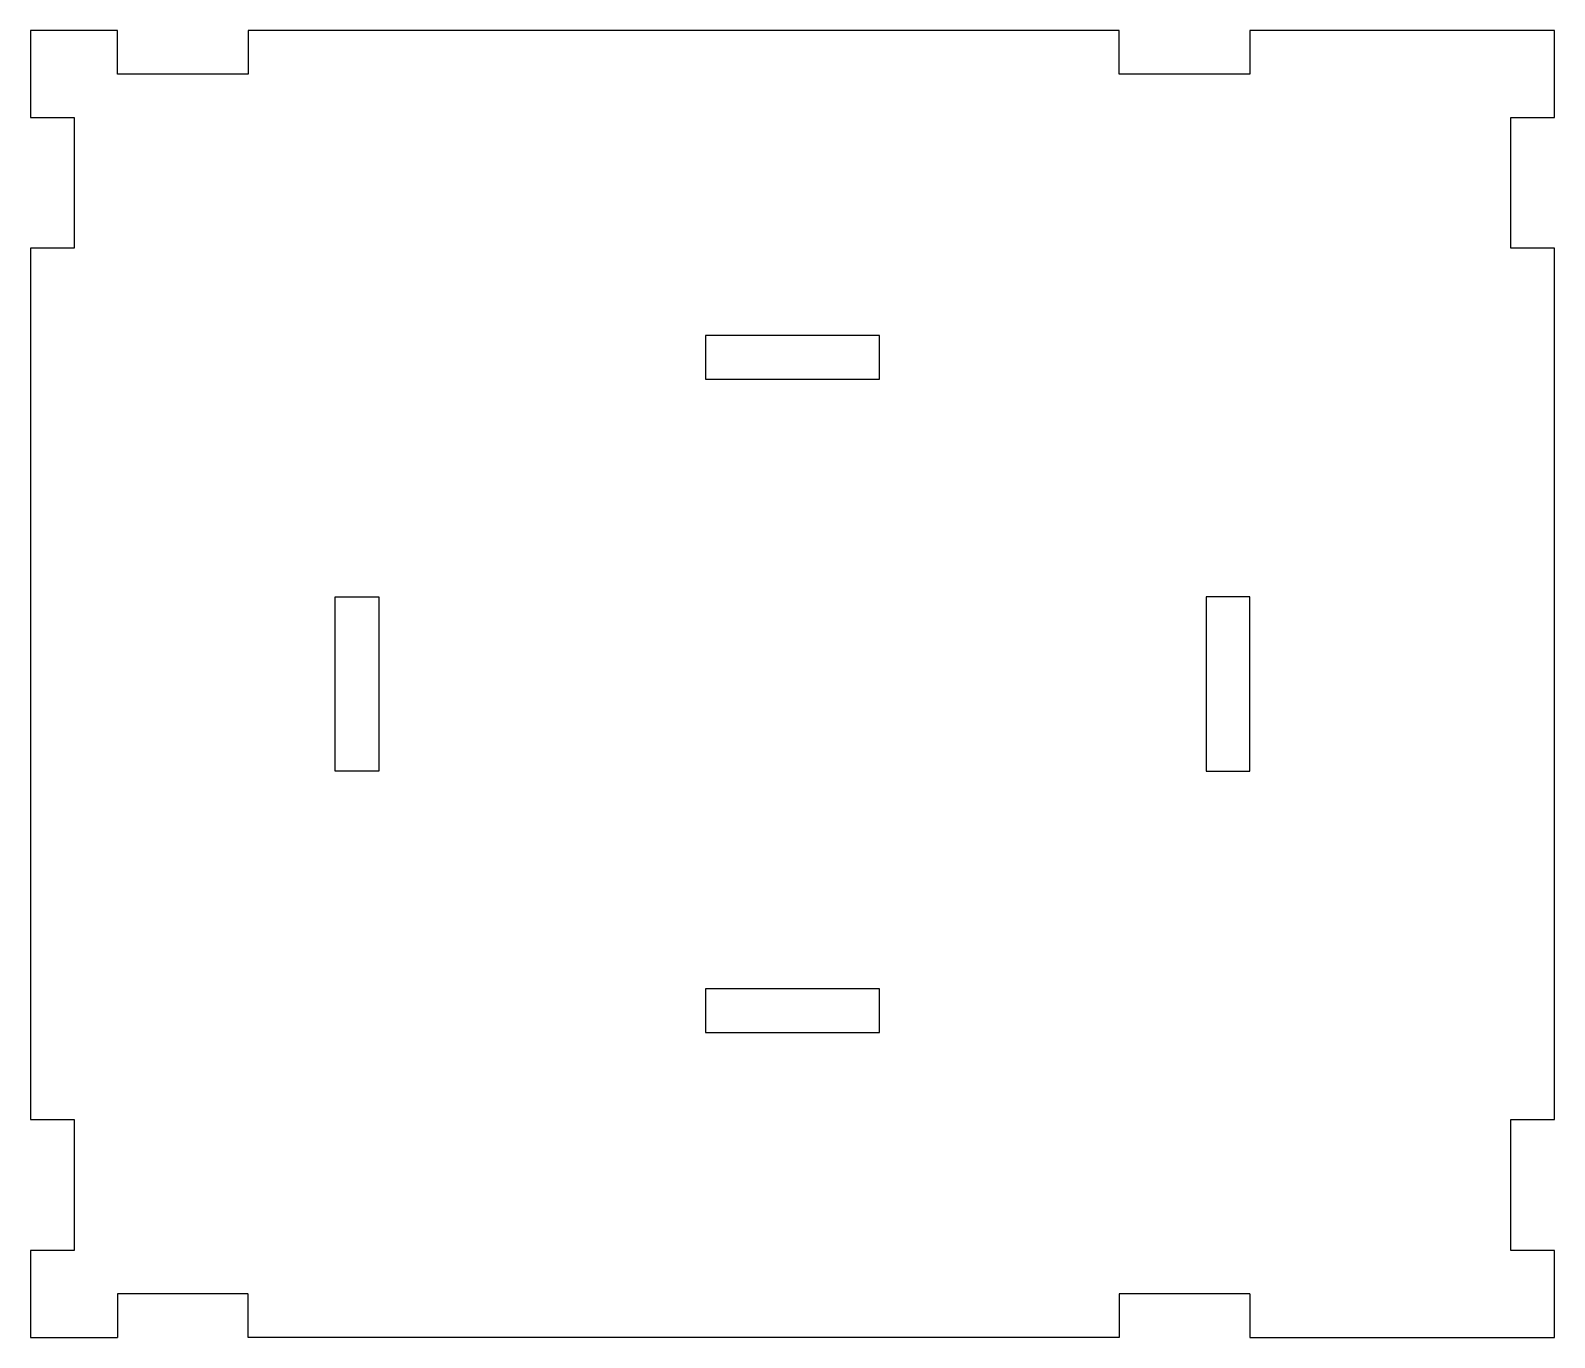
# Model space of a CAD drawing. Header units: millimetres. Extents: x 3081 to 3245, y 1166 to 1307.
import ezdxf

# ---------------------------------------------------------------- set-up
doc = ezdxf.new("R2010")
doc.units = ezdxf.units.MM

msp = doc.modelspace()

# ---------------------------------------------------------------- linework, layer by layer
for p, q in [((3081.4, 1306.5), (3081.4, 1297.13)), ((3090.77, 1306.5), (3081.41, 1306.5)), ((3090.77, 1301.82), (3090.77, 1306.5)), ((3198.59, 1306.5), (3104.84, 1306.5)), ((3104.84, 1306.5), (3104.84, 1301.82)), ((3198.59, 1301.82), (3198.59, 1306.5)), ((3245.46, 1306.5), (3212.65, 1306.5)), ((3212.65, 1306.5), (3212.65, 1301.82)), ((3245.46, 1297.13), (3245.46, 1306.5)), ((3104.84, 1301.82), (3090.77, 1301.82)), ((3212.65, 1301.82), (3198.59, 1301.82)), ((3081.4, 1297.13), (3086.09, 1297.13)), ((3086.09, 1297.13), (3086.09, 1283.07)), ((3240.77, 1283.07), (3240.77, 1297.13)), ((3240.77, 1297.13), (3245.46, 1297.13)), ((3086.09, 1283.07), (3081.4, 1283.07)), ((3081.4, 1283.07), (3081.4, 1189.32)), ((3245.46, 1283.07), (3240.77, 1283.07)), ((3245.46, 1189.32), (3245.46, 1283.07)), ((3172.81, 1273.69), (3154.06, 1273.69)), ((3154.06, 1273.69), (3154.06, 1269)), ((3172.81, 1269), (3172.81, 1273.69)), ((3154.06, 1269), (3172.81, 1269)), ((3114.21, 1226.82), (3114.21, 1245.57)), ((3114.21, 1245.57), (3118.9, 1245.57)), ((3118.9, 1245.57), (3118.9, 1226.82)), ((3207.96, 1245.57), (3207.96, 1226.82)), ((3212.65, 1245.57), (3207.96, 1245.57)), ((3212.65, 1226.82), (3212.65, 1245.57)), ((3118.9, 1226.82), (3114.21, 1226.82)), ((3207.96, 1226.82), (3212.65, 1226.82)), ((3172.81, 1203.38), (3154.06, 1203.38)), ((3154.06, 1203.38), (3154.06, 1198.69)), ((3172.81, 1198.69), (3172.81, 1203.38)), ((3154.06, 1198.69), (3172.81, 1198.69)), ((3081.4, 1189.32), (3086.09, 1189.32)), ((3086.09, 1189.32), (3086.09, 1175.25)), ((3240.77, 1175.25), (3240.77, 1189.32)), ((3240.77, 1189.32), (3245.46, 1189.32)), ((3086.09, 1175.25), (3081.4, 1175.25)), ((3081.4, 1175.25), (3081.4, 1165.88)), ((3245.46, 1175.25), (3240.77, 1175.25)), ((3245.46, 1165.88), (3245.46, 1175.25)), ((3104.84, 1170.57), (3090.77, 1170.57)), ((3090.77, 1170.57), (3090.77, 1165.88)), ((3104.84, 1165.88), (3104.84, 1170.56)), ((3212.65, 1170.57), (3198.59, 1170.57)), ((3198.59, 1170.57), (3198.59, 1165.88)), ((3212.65, 1170.57), (3212.65, 1165.88)), ((3081.4, 1165.88), (3090.77, 1165.88)), ((3198.59, 1165.88), (3104.84, 1165.88)), ((3212.65, 1165.88), (3245.46, 1165.88))]:
    msp.add_line(p, q)

doc.saveas('drawing.dxf')
